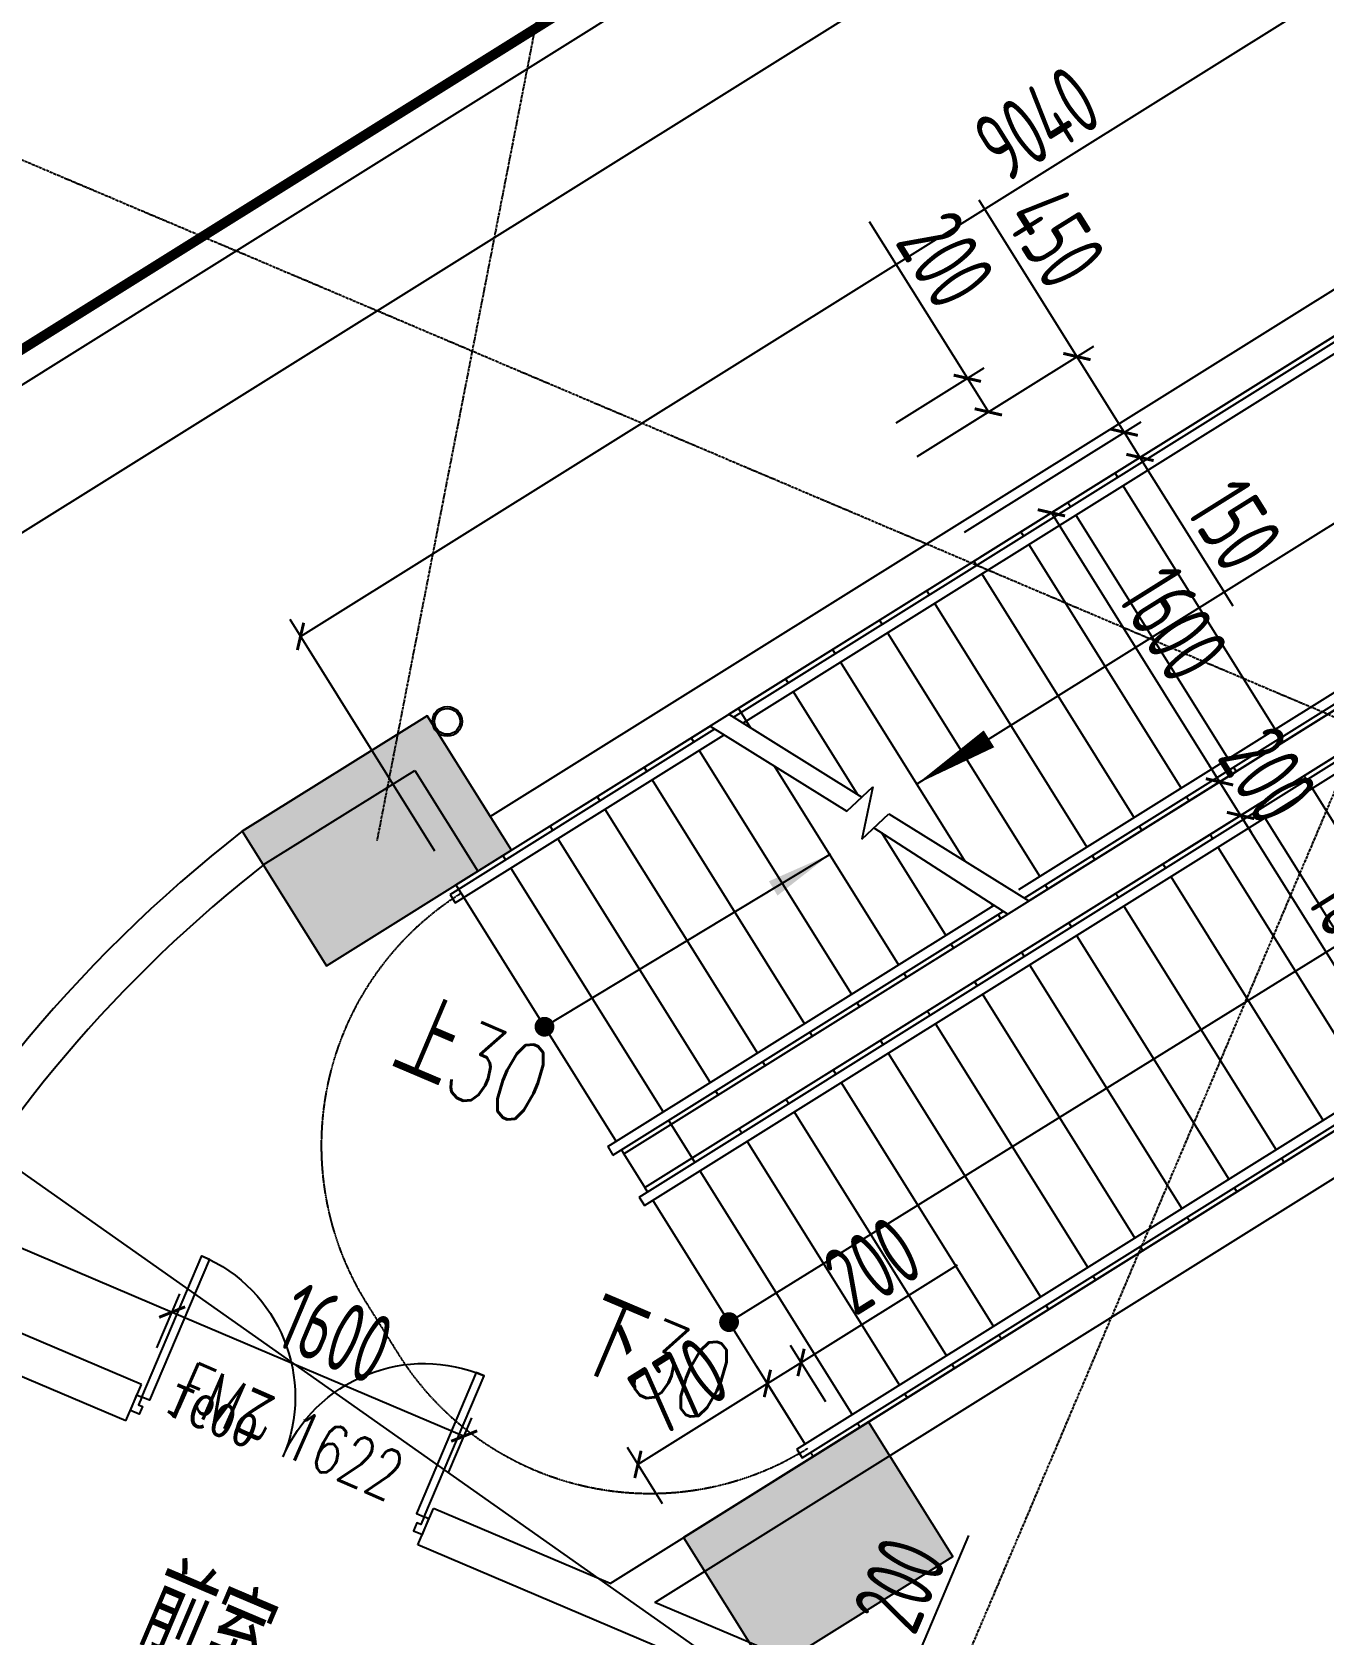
# Model space of a CAD drawing. Extents: x -3523 to 12007717, y -6694179 to 21431.
# Drawn here: x 11923084 to 11929599, y -6424148 to -6416064 of the extents above; entities that cross this region are included whole.
import ezdxf
from ezdxf.enums import TextEntityAlignment as Align
from ezdxf.xclip import XClip

# ---------------------------------------------------------------- set-up
doc = ezdxf.new("R2010")
doc.units = 0
doc.header["$LTSCALE"] = 10
doc.header["$MEASUREMENT"] = 0
doc.header["$XCLIPFRAME"] = 0
for name, pattern in [('A3-RG-axis-100$0$CENTER', [2, 1.25, -0.25, 0.25, -0.25]), ('A3-RI-4F$0$DASH', [0.35, 0.25, -0.1]), ('A3-RV-4F$0$DASH', [0.35, 0.25, -0.1])]:
    doc.linetypes.add(name, pattern=pattern)
for name, color, linetype in [('A3-RB-4F-100$0$A-DIMS-100', 1, 'Continuous'), ('A3-RG-axis-100$0$A-GRID', 1, 'A3-RG-axis-100$0$CENTER'), ('A3-RI-4F$0$A-DOOR', 32, 'Continuous'), ('A3-RI-4F$0$A-FLOR', 2, 'Continuous'), ('A3-RI-4F$0$A-STRS-HRAL', 80, 'Continuous'), ('A3-RI-4F$0$A-WALL', 7, 'Continuous'), ('A3-RM-4F$0$0P-1', 191, 'Continuous'), ('A3-RM-4F$0$0P-FE-FH-V', 141, 'Continuous'), ('A3-RS-1F$0$A-HATH-GRAY', 8, 'Continuous'), ('A3-RS-1F$0$A-WALL', 7, 'Continuous'), ('A3-RV-4F$0$A-STRS', 50, 'Continuous'), ('A3-RV-4F$0$A-STRS-HRAL', 80, 'Continuous'), ('A3-RV-4F$0$A-SYMB-STRS', 1, 'Continuous'), ('A3-RV-4F$0$A-WALL', 7, 'Continuous'), ('A3-SYMB-4F-100$0$A-SYMB', 4, 'Continuous'), ('A3-SYMB-4F-100$0$A-SYMB-AREA', 4, 'Continuous'), ('A3-SYMB-4F-100$0$A-SYMB-DOOR', 3, 'Continuous'), ('A3-SYMB-4F-100$0$A-SYMB-DOOR1', 3, 'Continuous'), ('A3-SYMB-4F-100$0$A-SYMB-DOOR2', 3, 'Continuous'), ('A3-SYMB-4F-100$0$A-SYMB-DOOR3', 3, 'Continuous'), ('A3-SYMB-4F-100$0$A-SYMB-NAME', 4, 'Continuous'), ('A3-SYMB-4F-100$0$A-SYMB-NAME-E', 4, 'Continuous'), ('A3-SYMB-4F-100$0$A-SYMB-STRS', 1, 'Continuous')]:
    doc.layers.add(name, color=color, linetype=linetype)
doc.layers.add('A3-RI-4F$0$临时层', color=140, linetype='Continuous', plot=False)
doc.styles.add('A3-RB-4F-100$0$XD2008', font='xd-hzs.shx', dxfattribs={"width": 0.7, "bigfont": 'xd-hztxt.shx'})
doc.styles.add('A3-RI-4F$0$Standard', font='')
doc.styles.add('A3-SYMB-4F-100$0$ECADI', font='hzs.shx', dxfattribs={"width": 0.7, "bigfont": 'hztxt.shx'})
doc.styles.add('A3-SYMB-4F-100$0$ECADI-TXT', font='simplex.shx', dxfattribs={"bigfont": 'hztxt.shx'})
doc.styles.get('A3-RI-4F$0$Standard').set_extended_font_data('SimSun')
doc.dimstyles.new('A3-RB-4F-100$0$XD100', dxfattribs={"dimscale": 100, "dimtxt": 3.5, "dimasz": 1.5, "dimexe": 1, "dimexo": 2, "dimgap": 0.5, "dimtad": 1, "dimdec": 0, "dimdsep": 46, "dimtxsty": 'A3-RB-4F-100$0$XD2008', "dimcen": 2.5, "dimclrt": 4, "dimaunit": 1, "dimadec": 0, "dimazin": 0, "dimtfac": 1, "dimtdec": 0, "dimtix": 1, "dimtmove": 0, "dimatfit": 3, "dimfxl": 0, "dimtolj": 1, "dimtzin": 0, "dimarcsym": 0})
doc.dimstyles.new('A3-RB-4F-100$0$XD100$0', dxfattribs={"dimscale": 100, "dimtxt": 3.5, "dimasz": 1, "dimexe": 1, "dimexo": 2, "dimgap": 0.5, "dimtad": 1, "dimdec": 0, "dimdsep": 46, "dimtxsty": 'A3-RB-4F-100$0$XD2008', "dimblk1": 'A3-RB-4F-100$0$_ARCHTICK', "dimblk2": 'A3-RB-4F-100$0$_ARCHTICK', "dimsah": 1, "dimcen": 2.5, "dimclrt": 4, "dimaunit": 1, "dimadec": 0, "dimazin": 0, "dimtfac": 1, "dimtdec": 0, "dimtix": 1, "dimtmove": 0, "dimatfit": 3, "dimfxl": 0, "dimtolj": 1, "dimtzin": 0, "dimarcsym": 0})

# ---------------------------------------------------------------- blocks, each defined once
blk = doc.blocks.new('A3-RI-4F$0$J-双扇门-1600')
for points in [[(-800, 0), (-773.3, 0), (-773.3, 42.7), (-752, 42.7), (-752, 85.3), (-800, 85.3)], [(800, 0), (773.3, 0), (773.3, 42.7), (752, 42.7), (752, 85.3), (800, 85.3)], [(-773.3, 0), (-773.3, -773.3), (-730.7, -773.3), (-730.7, 0)], [(773.3, 0), (773.3, -773.3), (730.7, -773.3), (730.7, 0)]]:
    blk.add_lwpolyline(points, close=True)
for centre, start, end in [((-773.3, 0), 270, 360), ((773.3, 0), 180, 270)]:
    blk.add_arc(centre, 773.3, start, end)
at = {"layer": 'Defpoints', "style": 'A3-RI-4F$0$Standard'}
blk.add_text('1600', height=175, dxfattribs=at).set_placement((-647.2, -135.6))
blk = doc.blocks.new('A3-RI-4F')
at = {"layer": 'A3-RI-4F$0$A-FLOR', "linetype": 'A3-RI-4F$0$DASH', "const_width": 50}
blk.add_lwpolyline([(11907835.3, -6369053.3), (11897656.1, -6393034), (11898128.3, -6393234.3, -0.084697), (11913933.8, -6391266.8), (11915314, -6394764.5, -0.031408), (11917936.9, -6393922), (11918378.7, -6395666.9), (11918415.6, -6395812.3, -0.137995), (11924069.8, -6395802.9), (11938272.6, -6400392.8, -0.63707), (11939156.2, -6407589.3), (11916413.2, -6421800.6), (11915152.9, -6424769.9), (11915014, -6425097), (11914547.2, -6426196.6), (11920044.1, -6428529.9), (11921412.2, -6425308.5), (11977074.7, -6448935.7), (11985123.7, -6429973.3), (11973295.2, -6424952.4), (11972791.6, -6425444.7)], format="xyb", dxfattribs=at)
at = {"layer": 'A3-RI-4F$0$A-STRS-HRAL'}
for p, q in [((11921124.2, -6418857), (11939156.3, -6407589.3)), ((11917015.6, -6421601.1), (11939235.8, -6407716.5))]:
    blk.add_line(p, q, dxfattribs=at)
at = {"layer": 'A3-RI-4F$0$A-WALL'}
for p, q in [((11925395.2, -6420020.5), (11932484.9, -6415590.4)), ((11925331.6, -6420296), (11932760.5, -6415654)), ((11926069.2, -6421721.8), (11933735.6, -6416931.4)), ((11926175.2, -6421891.4), (11933841.6, -6417101)), ((11925999.5, -6423887.9), (11935995.3, -6417641.9)), ((11926224.3, -6423983.3), (11936032.4, -6417854.5)), ((11924144.5, -6420094.5), (11925077.3, -6419511.6)), ((11925077.3, -6419511.6), (11925395.2, -6420020.5)), ((11924250.4, -6420264.1), (11925013.7, -6419787.2)), ((11925013.7, -6419787.2), (11925331.6, -6420296)), ((11926069.2, -6421721.8), (11926175.2, -6421891.4)), ((11923635.5, -6422884.4), (11922459.1, -6422385)), ((11923557.3, -6423068.5), (11922360.7, -6422560.5)), ((11923557.3, -6423068.5), (11923635.5, -6422884.4)), ((11925030.2, -6423693.7), (11925108.3, -6423509.6)), ((11925999.5, -6423887.9), (11925108.3, -6423509.6)), ((11926594.9, -6424357.9), (11925030.2, -6423693.7)), ((11926857.2, -6424251.9), (11926224.3, -6423983.3))]:
    blk.add_line(p, q, dxfattribs=at)
for radius, end in [(7000, 154.17664), (6800, 151.57145)]:
    blk.add_arc((11928439.1, -6425622.3), radius, 127.84451, end, dxfattribs=at)
at = {"layer": 'A3-RI-4F$0$临时层'}
blk.add_circle((11925178.2, -6419540.4), 75, dxfattribs=at)
at = {"layer": 'A3-RI-4F$0$A-DOOR', "xscale": -1, "rotation": 156.9999999986762}
blk.add_blockref('A3-RI-4F$0$J-双扇门-1600', (11924349.5, -6423249.8), dxfattribs=at)
blk = doc.blocks.new('A3-RG-axis-100')
at = {"layer": 'A3-RG-axis-100$0$A-GRID'}
for p, q in [((11929900.5, -6394045), (11924823, -6420142.4)), ((11906717.6, -6409782.5), (11989058.9, -6444734.3)), ((11932913.4, -6412211.1), (11914822.5, -6454830.7))]:
    blk.add_line(p, q, dxfattribs=at)
blk.add_arc((11778730.7, -6694178.7), 294300, 57.267208, 69.150423, dxfattribs=at)
blk = doc.blocks.new('A3-SYMB-4F-100$0$ECADI-TAG-ROOM')
at = {"layer": 'A3-SYMB-4F-100$0$A-SYMB-AREA', "style": 'A3-SYMB-4F-100$0$ECADI', "width": 0.7}
blk.add_attdef('340M2', text='', height=2.5, dxfattribs=at).set_placement((7.167, -1.75), align=Align.MIDDLE_LEFT)
at = {"layer": 'A3-SYMB-4F-100$0$A-SYMB-NAME', "style": 'A3-SYMB-4F-100$0$ECADI', "width": 0.7}
blk.add_attdef('CHINESENAME', (-5.125, 0.088), '', height=4.5, dxfattribs=at)
at = {"layer": 'A3-SYMB-4F-100$0$A-SYMB-NAME-E', "style": 'A3-SYMB-4F-100$0$ECADI', "width": 0.7}
for tag, p in [('ENGLISHHIGH', (-5.125, 8.04)), ('ENGLISHLOW', (-5.125, 4.84))]:
    blk.add_attdef(tag, p, '', height=2.5, dxfattribs=at)
blk = doc.blocks.new('A3-SYMB-4F-100$0$ECADI-TAG-NAME')
at = {"layer": 'A3-SYMB-4F-100$0$A-SYMB-NAME', "style": 'A3-SYMB-4F-100$0$ECADI-TXT', "width": 0.7}
blk.add_attdef('CHINESENAME', (1.855, 1.528), '', height=4, dxfattribs=at)
at = {"layer": 'A3-SYMB-4F-100$0$A-SYMB-NAME-E', "style": 'A3-SYMB-4F-100$0$ECADI-TXT', "width": 0.7}
blk.add_attdef('ENGLISHLOW', (2.183, 6.956), '', height=2.5, dxfattribs=at)
blk = doc.blocks.new('A3-SYMB-4F-100$0$ECADI-TAG-DOOR')
at = {"layer": 'A3-SYMB-4F-100$0$A-SYMB-DOOR', "style": 'A3-SYMB-4F-100$0$ECADI-TXT', "width": 0.7}
for tag, p in [('门窗主编号1', (-6.414, 7.257)), ('门窗主编号2', (2.085, 7.257))]:
    blk.add_attdef(tag, p, '', height=2.5, dxfattribs=at)
at = {"layer": 'A3-SYMB-4F-100$0$A-SYMB-DOOR', "style": 'A3-SYMB-4F-100$0$ECADI-TXT', "width": 0.7, "flags": 1}
for tag, p in [('洞口尺寸(宽X高)', (-6.416, 1.62)), ('备注', (-6.394, -1.213))]:
    blk.add_attdef(tag, p, '', height=2.5, dxfattribs=at)
at = {"layer": 'A3-SYMB-4F-100$0$A-SYMB-DOOR1', "style": 'A3-SYMB-4F-100$0$ECADI-TXT', "width": 0.7}
blk.add_attdef('门窗辅编号1', (-6.414, 4.413), '', height=2.5, dxfattribs=at)
at = {"layer": 'A3-SYMB-4F-100$0$A-SYMB-DOOR2', "style": 'A3-SYMB-4F-100$0$ECADI-TXT', "width": 0.7}
blk.add_attdef('门窗辅编号2', (-2.861, 4.413), '', height=2.5, dxfattribs=at)
at = {"layer": 'A3-SYMB-4F-100$0$A-SYMB-DOOR3', "style": 'A3-SYMB-4F-100$0$ECADI-TXT', "width": 0.7}
blk.add_attdef('门窗辅编号3', (2.323, 4.413), '', height=2.5, dxfattribs=at)
blk = doc.blocks.new('A3-SYMB-4F-100')
at = {"layer": 'A3-SYMB-4F-100$0$A-SYMB'}
ref = blk.add_blockref('A3-SYMB-4F-100$0$ECADI-TAG-ROOM', (11924060.4, -6424390.5), dxfattribs=dict(at, xscale=99.99999999989046, yscale=100.0000000001164, rotation=337))
ref.add_attrib('CHINESENAME', '前室', (11923592, -6424182.2), dxfattribs={"height": 450, "rotation": 337, "style": 'A3-SYMB-4F-100$0$ECADI', "width": 0.7})
ref.add_attrib('340M2', '11.3M2', dxfattribs={"height": 250, "rotation": 337, "style": 'A3-SYMB-4F-100$0$ECADI', "width": 0.7}).set_placement((11923609.2, -6424389.1), align=Align.MIDDLE_LEFT)
at = {"layer": 'A3-SYMB-4F-100$0$A-SYMB-DOOR'}
ref = blk.add_blockref('A3-SYMB-4F-100$0$ECADI-TAG-DOOR', (11924159.4, -6423950.6), dxfattribs=dict(at, xscale=99.99999999997296, yscale=100, zscale=100, rotation=336.2018976169389))
ref.add_attrib('门窗主编号1', 'FM乙', dxfattribs={"height": 250, "rotation": 336.2019, "style": 'A3-SYMB-4F-100$0$ECADI-TXT', "width": 0.7}).set_placement((11924242.9, -6423191.4), align=Align.RIGHT)
ref.add_attrib('门窗主编号2', '1622', (11924331.7, -6423235.1, 333.3), dxfattribs={"height": 250, "rotation": 336.2019, "style": 'A3-SYMB-4F-100$0$ECADI-TXT', "width": 0.7})
ref = blk.add_blockref('A3-SYMB-4F-100$0$ECADI-TAG-DOOR', (11924159.4, -6423950.6), dxfattribs=dict(at, xscale=99.99999999997296, yscale=100, zscale=100, rotation=336.2018976169389))
ref.add_attrib('门窗主编号1', 'FM乙', dxfattribs={"height": 250, "rotation": 336.2019, "style": 'A3-SYMB-4F-100$0$ECADI-TXT', "width": 0.7}).set_placement((11924242.9, -6423191.4), align=Align.RIGHT)
ref.add_attrib('门窗主编号2', '1622', (11924331.7, -6423235.1, 333.3), dxfattribs={"height": 250, "rotation": 336.2019, "style": 'A3-SYMB-4F-100$0$ECADI-TXT', "width": 0.7})
at = {"layer": 'A3-SYMB-4F-100$0$A-SYMB-STRS'}
ref = blk.add_blockref('A3-SYMB-4F-100$0$ECADI-TAG-NAME', (11924649, -6421360.7), dxfattribs=dict(at, xscale=100, yscale=100, rotation=337))
ref.add_attrib('CHINESENAME', '上30', (11924879.5, -6421292.6), dxfattribs={"height": 400, "rotation": 337, "style": 'A3-SYMB-4F-100$0$ECADI-TXT', "width": 0.7})
ref = blk.add_blockref('A3-SYMB-4F-100$0$ECADI-TAG-NAME', (11925573.3, -6422859.7), dxfattribs=dict(at, xscale=100, yscale=100, rotation=337))
ref.add_attrib('CHINESENAME', '下30', (11925803.8, -6422791.6), dxfattribs={"height": 400, "rotation": 337, "style": 'A3-SYMB-4F-100$0$ECADI-TXT', "width": 0.7})
blk = doc.blocks.new('A3-RM-4F$0$DFA')
at = {"layer": 'A3-RM-4F$0$0P-FE-FH-V'}
for radius in [75, 65]:
    blk.add_circle((0, 0), radius, dxfattribs=at)
blk = doc.blocks.new('A3-RM-4F')
at = {"layer": 'A3-RM-4F$0$0P-1'}
blk.add_blockref('A3-RM-4F$0$DFA', (11925178.2, -6419540.4), dxfattribs=at)
blk = doc.blocks.new('A3-RB-4F-100$0$_ARCHTICK')
at = {"color": 0, "linetype": 'ByBlock', "const_width": 0.15}
blk.add_lwpolyline([(-0.5, -0.5), (0.5, 0.5)], dxfattribs=at)
blk = doc.blocks.new('*D2892')
at = {"layer": 'A3-RB-4F-100$0$A-DIMS-100', "color": 0, "lineweight": -2}
for p, q in [((11928819.4, -6420239.2), (11929263.4, -6419961.7)), ((11929178.6, -6420014.7), (11930026.5, -6421371.6)), ((11929667.3, -6421596), (11930111.3, -6421318.6))]:
    blk.add_line(p, q, dxfattribs=at)
at = {"layer": 'Defpoints', "color": 0}
for p in [(11928649.8, -6420345.1), (11930026.5, -6421371.6), (11929497.7, -6421702)]:
    blk.add_point(p, dxfattribs=at)
at = {"layer": 'A3-RB-4F-100$0$A-DIMS-100', "color": 0, "lineweight": -2, "xscale": 100, "yscale": 100, "zscale": 100}
for p, rotation in [((11929178.6, -6420014.7), 121.9999999998695), ((11930026.5, -6421371.6), 301.9999999998695)]:
    blk.add_blockref('A3-RB-4F-100$0$_ARCHTICK', p, dxfattribs=dict(at, rotation=rotation))
at = {"layer": 'A3-RB-4F-100$0$A-DIMS-100', "color": 4, "insert": (11929793.3, -6420573.9), "char_height": 350, "attachment_point": 5, "rotation": 302, "style": 'A3-RB-4F-100$0$XD2008'}
blk.add_mtext('\\A1;1600', dxfattribs=at)
blk = doc.blocks.new('*D2893')
at = {"layer": 'A3-RB-4F-100$0$A-DIMS-100', "color": 0, "lineweight": -2}
for p, q in [((11928713.4, -6420069.5), (11929157.4, -6419792.1)), ((11929072.6, -6419845.1), (11929019.6, -6419760.3)), ((11929072.6, -6419845.1), (11929178.6, -6420014.7)), ((11928819.4, -6420239.2), (11929263.4, -6419961.7)), ((11929178.6, -6420014.7), (11929231.6, -6420099.5))]:
    blk.add_line(p, q, dxfattribs=at)
at = {"layer": 'Defpoints', "color": 0}
for p in [(11929178.6, -6420014.7), (11928543.8, -6420175.5), (11928649.8, -6420345.1)]:
    blk.add_point(p, dxfattribs=at)
at = {"layer": 'A3-RB-4F-100$0$A-DIMS-100', "color": 0, "lineweight": -2, "xscale": 100, "yscale": 100, "zscale": 100}
for p, rotation in [((11929072.6, -6419845.1), 301.9999999997151), ((11929178.6, -6420014.7), 121.9999999997151)]:
    blk.add_blockref('A3-RB-4F-100$0$_ARCHTICK', p, dxfattribs=dict(at, rotation=rotation))
at = {"layer": 'A3-RB-4F-100$0$A-DIMS-100', "color": 4, "insert": (11929316.4, -6419810.7), "char_height": 350, "attachment_point": 5, "rotation": 302, "style": 'A3-RB-4F-100$0$XD2008'}
blk.add_mtext('\\A1;200', dxfattribs=at)
blk = doc.blocks.new('*D2894')
at = {"layer": 'A3-RB-4F-100$0$A-DIMS-100', "color": 0, "lineweight": -2}
for p, q in [((11927865.5, -6418712.7), (11928309.5, -6418435.2)), ((11928224.7, -6418488.2), (11929072.6, -6419845.1)), ((11928713.4, -6420069.5), (11929157.4, -6419792.1))]:
    blk.add_line(p, q, dxfattribs=at)
at = {"layer": 'Defpoints', "color": 0}
for p in [(11927695.9, -6418818.7), (11929072.6, -6419845.1), (11928543.8, -6420175.5)]:
    blk.add_point(p, dxfattribs=at)
at = {"layer": 'A3-RB-4F-100$0$A-DIMS-100', "color": 0, "lineweight": -2, "xscale": 100, "yscale": 100, "zscale": 100}
for p, rotation in [((11928224.7, -6418488.2), 121.9999999998809), ((11929072.6, -6419845.1), 301.9999999998809)]:
    blk.add_blockref('A3-RB-4F-100$0$_ARCHTICK', p, dxfattribs=dict(at, rotation=rotation))
at = {"layer": 'A3-RB-4F-100$0$A-DIMS-100', "color": 4, "insert": (11928839.5, -6419047.4), "char_height": 350, "attachment_point": 5, "rotation": 302, "style": 'A3-RB-4F-100$0$XD2008'}
blk.add_mtext('\\A1;1600', dxfattribs=at)
blk = doc.blocks.new('*D2895')
at = {"layer": 'A3-RB-4F-100$0$A-DIMS-100', "color": 0, "lineweight": -2}
for p, q in [((11927800.8, -6417809.8), (11927308, -6417021.1)), ((11927441.6, -6418034.2), (11927885.6, -6417756.8)), ((11927906.8, -6417979.4), (11927800.8, -6417809.8)), ((11927547.6, -6418203.9), (11927991.6, -6417926.4))]:
    blk.add_line(p, q, dxfattribs=at)
at = {"layer": 'Defpoints', "color": 0}
for p in [(11927906.8, -6417979.4), (11927272, -6418140.2), (11927378, -6418309.8)]:
    blk.add_point(p, dxfattribs=at)
at = {"layer": 'A3-RB-4F-100$0$A-DIMS-100', "color": 0, "lineweight": -2, "xscale": 100, "yscale": 100, "zscale": 100}
for p, rotation in [((11927800.8, -6417809.8), 121.9999999998565), ((11927906.8, -6417979.4), 301.9999999998565)]:
    blk.add_blockref('A3-RB-4F-100$0$_ARCHTICK', p, dxfattribs=dict(at, rotation=rotation))
at = {"layer": 'A3-RB-4F-100$0$A-DIMS-100', "color": 4, "insert": (11927692.2, -6417211.4), "char_height": 350, "attachment_point": 5, "rotation": 302, "style": 'A3-RB-4F-100$0$XD2008'}
blk.add_mtext('\\A1;200', dxfattribs=at)
blk = doc.blocks.new('*D2896')
at = {"layer": 'A3-RB-4F-100$0$A-DIMS-100', "color": 0, "lineweight": -2}
for p, q in [((11926917.1, -6423078.7), (11926739.5, -6422794.4)), ((11926792.4, -6422879.3), (11926139.5, -6423287.3)), ((11926264.1, -6423486.7), (11926086.5, -6423202.5))]:
    blk.add_line(p, q, dxfattribs=at)
at = {"layer": 'Defpoints', "color": 0}
for p in [(11926139.5, -6423287.3), (11927023.1, -6423248.3), (11926370.1, -6423656.3)]:
    blk.add_point(p, dxfattribs=at)
at = {"layer": 'A3-RB-4F-100$0$A-DIMS-100', "color": 0, "lineweight": -2, "xscale": 100, "yscale": 100, "zscale": 100}
for p, rotation in [((11926792.4, -6422879.3), 31.99999999994817), ((11926139.5, -6423287.3), 211.9999999999482)]:
    blk.add_blockref('A3-RB-4F-100$0$_ARCHTICK', p, dxfattribs=dict(at, rotation=rotation))
at = {"layer": 'A3-RB-4F-100$0$A-DIMS-100', "color": 4, "insert": (11926346.7, -6422892.4), "char_height": 350, "attachment_point": 5, "rotation": 32, "style": 'A3-RB-4F-100$0$XD2008'}
blk.add_mtext('\\A1;770', dxfattribs=at)
blk = doc.blocks.new('*D2898')
at = {"layer": 'A3-RB-4F-100$0$A-DIMS-100', "color": 0, "lineweight": -2}
for p, q in [((11923713.6, -6422700.3), (11923829.6, -6422427.1)), ((11923790.5, -6422519.2), (11925263.3, -6423144.3)), ((11925186.4, -6423325.5), (11925302.4, -6423052.3))]:
    blk.add_line(p, q, dxfattribs=at)
at = {"layer": 'Defpoints', "color": 0}
for p in [(11923635.5, -6422884.4), (11925263.3, -6423144.3), (11925108.3, -6423509.6)]:
    blk.add_point(p, dxfattribs=at)
at = {"layer": 'A3-RB-4F-100$0$A-DIMS-100', "color": 0, "lineweight": -2, "xscale": 100, "yscale": 100, "zscale": 100}
for p, rotation in [((11923790.5, -6422519.2), 156.9999999998409), ((11925263.3, -6423144.3), 336.9999999998409)]:
    blk.add_blockref('A3-RB-4F-100$0$_ARCHTICK', p, dxfattribs=dict(at, rotation=rotation))
at = {"layer": 'A3-RB-4F-100$0$A-DIMS-100', "color": 4, "insert": (11924614.8, -6422624.6), "char_height": 350, "attachment_point": 5, "rotation": 337, "style": 'A3-RB-4F-100$0$XD2008'}
blk.add_mtext('\\A1;1600', dxfattribs=at)
blk = doc.blocks.new('*D2901')
at = {"layer": 'A3-RB-4F-100$0$A-DIMS-100', "color": 0, "lineweight": -2}
for p, q in [((11919451.7, -6420891.2), (11919567.7, -6420618)), ((11919528.6, -6420710.1), (11923790.5, -6422519.2)), ((11923713.6, -6422700.3), (11923829.6, -6422427.1))]:
    blk.add_line(p, q, dxfattribs=at)
at = {"layer": 'Defpoints', "color": 0}
for p in [(11919373.6, -6421075.3), (11923790.5, -6422519.2), (11923635.5, -6422884.4)]:
    blk.add_point(p, dxfattribs=at)
at = {"layer": 'A3-RB-4F-100$0$A-DIMS-100', "color": 0, "lineweight": -2, "xscale": 100, "yscale": 100, "zscale": 100}
for p, rotation in [((11919528.6, -6420710.1), 156.9999981292256), ((11923790.5, -6422519.2), 336.9999981292256)]:
    blk.add_blockref('A3-RB-4F-100$0$_ARCHTICK', p, dxfattribs=dict(at, rotation=rotation))
at = {"layer": 'A3-RB-4F-100$0$A-DIMS-100', "color": 4, "insert": (11921747.5, -6421407.5), "char_height": 350, "attachment_point": 5, "rotation": 337, "style": 'A3-RB-4F-100$0$XD2008'}
blk.add_mtext('\\A1;4630', dxfattribs=at)
blk = doc.blocks.new('*D2902')
at = {"layer": 'A3-RB-4F-100$0$A-DIMS-100', "color": 0, "lineweight": -2}
for p in [(11921565.6, -6420779.1), (11928439.1, -6425622.3)]:
    blk.add_line(p, (11922716.9, -6421590.3), dxfattribs=at)
at = {"layer": 'Defpoints', "color": 0}
for p in [(11922716.9, -6421590.3), (11928439.1, -6425622.3)]:
    blk.add_point(p, dxfattribs=at)
at = {"layer": 'A3-RB-4F-100$0$A-DIMS-100', "color": 0, "lineweight": -2, "xscale": 100, "yscale": 100, "zscale": 100, "rotation": 324.830999471613}
blk.add_blockref('A3-RB-4F-100$0$_ARCHTICK', (11922716.9, -6421590.3), dxfattribs=at)
at = {"layer": 'A3-RB-4F-100$0$A-DIMS-100', "color": 4, "insert": (11922189.1, -6420943.2), "char_height": 350, "attachment_point": 5, "rotation": 324.831, "style": 'A3-RB-4F-100$0$XD2008'}
blk.add_mtext('\\A1;R7000', dxfattribs=at)
blk = doc.blocks.new('*D2909')
at = {"layer": 'A3-RB-4F-100$0$A-DIMS-100', "color": 0, "lineweight": -2}
for p, q in [((11928353.5, -6417700.3), (11927860.7, -6416911.6)), ((11927547.6, -6418203.9), (11928438.3, -6417647.3)), ((11928592, -6418081.9), (11928353.5, -6417700.3)), ((11927786.1, -6418585.5), (11928676.8, -6418028.9))]:
    blk.add_line(p, q, dxfattribs=at)
at = {"layer": 'Defpoints', "color": 0}
for p in [(11928592, -6418081.9), (11927378, -6418309.8), (11927616.4, -6418691.4)]:
    blk.add_point(p, dxfattribs=at)
at = {"layer": 'A3-RB-4F-100$0$A-DIMS-100', "color": 0, "lineweight": -2, "xscale": 100, "yscale": 100, "zscale": 100}
for p, rotation in [((11928353.5, -6417700.3), 122.0000000148093), ((11928592, -6418081.9), 302.0000000148093)]:
    blk.add_blockref('A3-RB-4F-100$0$_ARCHTICK', p, dxfattribs=dict(at, rotation=rotation))
at = {"layer": 'A3-RB-4F-100$0$A-DIMS-100', "color": 4, "insert": (11928244.9, -6417101.9), "char_height": 350, "attachment_point": 5, "rotation": 302, "style": 'A3-RB-4F-100$0$XD2008'}
blk.add_mtext('\\A1;450', dxfattribs=at)
blk = doc.blocks.new('*D2910')
at = {"layer": 'A3-RB-4F-100$0$A-DIMS-100', "color": 0, "lineweight": -2}
for p, q in [((11927786.1, -6418585.5), (11928676.8, -6418028.9)), ((11928592, -6418081.9), (11928671.5, -6418209.1)), ((11927865.5, -6418712.7), (11928756.3, -6418156.1)), ((11928671.5, -6418209.1), (11929139.5, -6418958.2))]:
    blk.add_line(p, q, dxfattribs=at)
at = {"layer": 'Defpoints', "color": 0}
for p in [(11928671.5, -6418209.1), (11927616.4, -6418691.4), (11927695.9, -6418818.7)]:
    blk.add_point(p, dxfattribs=at)
at = {"layer": 'A3-RB-4F-100$0$A-DIMS-100', "color": 0, "lineweight": -2, "xscale": 100, "yscale": 100, "zscale": 100}
for p, rotation in [((11928592, -6418081.9), 122.0000000148362), ((11928671.5, -6418209.1), 302.0000000148362)]:
    blk.add_blockref('A3-RB-4F-100$0$_ARCHTICK', p, dxfattribs=dict(at, rotation=rotation))
at = {"layer": 'A3-RB-4F-100$0$A-DIMS-100', "color": 4, "insert": (11929149.3, -6418549.2), "char_height": 350, "attachment_point": 5, "rotation": 302, "style": 'A3-RB-4F-100$0$XD2008'}
blk.add_mtext('\\A1;150', dxfattribs=at)
blk = doc.blocks.new('*D2911')
at = {"layer": 'A3-RB-4F-100$0$A-DIMS-100', "color": 0, "lineweight": -2}
for p, q in [((11926962.1, -6422773.3), (11927750.8, -6422280.5)), ((11927086.7, -6422972.7), (11926909.1, -6422688.5)), ((11926917.1, -6423078.7), (11926739.5, -6422794.4)), ((11926792.5, -6422879.2), (11926962.1, -6422773.3))]:
    blk.add_line(p, q, dxfattribs=at)
at = {"layer": 'Defpoints', "color": 0}
for p in [(11926962.1, -6422773.3), (11927192.7, -6423142.3), (11927023.1, -6423248.3)]:
    blk.add_point(p, dxfattribs=at)
at = {"layer": 'A3-RB-4F-100$0$A-DIMS-100', "color": 0, "lineweight": -2, "xscale": 100, "yscale": 100, "zscale": 100}
for p, rotation in [((11926962.1, -6422773.3), 31.9986856061495), ((11926792.5, -6422879.2), 211.9986856061496)]:
    blk.add_blockref('A3-RB-4F-100$0$_ARCHTICK', p, dxfattribs=dict(at, rotation=rotation))
at = {"layer": 'A3-RB-4F-100$0$A-DIMS-100', "color": 4, "insert": (11927322, -6422283.1), "char_height": 350, "attachment_point": 5, "rotation": 31.99869, "style": 'A3-RB-4F-100$0$XD2008'}
blk.add_mtext('\\A1;200', dxfattribs=at)
blk = doc.blocks.new('*D2915')
at = {"layer": 'A3-RB-4F-100$0$A-DIMS-100', "color": 0, "lineweight": -2}
for p, q in [((11932781.7, -6415404.9), (11932051.5, -6414236.3)), ((11924438.1, -6419111.5), (11932104.5, -6414321.1)), ((11925115.4, -6420195.3), (11924385.1, -6419026.7))]:
    blk.add_line(p, q, dxfattribs=at)
at = {"layer": 'Defpoints', "color": 0}
for p in [(11932104.5, -6414321.1), (11932887.7, -6415574.5), (11925221.3, -6420365)]:
    blk.add_point(p, dxfattribs=at)
at = {"layer": 'A3-RB-4F-100$0$A-DIMS-100', "color": 0, "lineweight": -2, "xscale": 100, "yscale": 100, "zscale": 100}
for p, rotation in [((11932104.5, -6414321.1), 31.99996788078337), ((11924438.1, -6419111.5), 211.9999678807833)]:
    blk.add_blockref('A3-RB-4F-100$0$_ARCHTICK', p, dxfattribs=dict(at, rotation=rotation))
at = {"layer": 'A3-RB-4F-100$0$A-DIMS-100', "color": 4, "insert": (11928152.1, -6416525.5), "char_height": 350, "attachment_point": 5, "rotation": 31.99997, "style": 'A3-RB-4F-100$0$XD2008'}
blk.add_mtext('\\A1;9040', dxfattribs=at)
blk = doc.blocks.new('*D2922')
at = {"layer": 'A3-RB-4F-100$0$A-DIMS-100', "color": 0, "lineweight": -2}
for p, q in [((11927445.9, -6424501.8), (11927809.2, -6423645.7)), ((11927041.3, -6424330.1), (11927537.9, -6424540.9)), ((11926963.1, -6424514.2), (11927459.8, -6424725)), ((11927367.7, -6424685.9), (11927445.9, -6424501.8))]:
    blk.add_line(p, q, dxfattribs=at)
at = {"layer": 'Defpoints', "color": 0}
for p in [(11926857.2, -6424251.9), (11926779, -6424436), (11927445.9, -6424501.8)]:
    blk.add_point(p, dxfattribs=at)
at = {"layer": 'A3-RB-4F-100$0$A-DIMS-100', "color": 0, "lineweight": -2, "xscale": 100, "yscale": 100, "zscale": 100}
for p, rotation in [((11927445.9, -6424501.8), 66.99999999974128), ((11927367.7, -6424685.9), 246.9999999997413)]:
    blk.add_blockref('A3-RB-4F-100$0$_ARCHTICK', p, dxfattribs=dict(at, rotation=rotation))
at = {"layer": 'A3-RB-4F-100$0$A-DIMS-100', "color": 4, "insert": (11927459.5, -6423893.8), "char_height": 350, "attachment_point": 5, "rotation": 67, "style": 'A3-RB-4F-100$0$XD2008'}
blk.add_mtext('\\A1;200', dxfattribs=at)
blk = doc.blocks.new('*D3117')
at = {"layer": 'A3-RB-4F-100$0$A-DIMS-100', "color": 0, "lineweight": -2}
for p, q in [((11939341.8, -6407886.1), (11939624.8, -6408339.1)), ((11917351.6, -6422138.9), (11939571.8, -6408254.3)), ((11917121.6, -6421770.7), (11917404.6, -6422223.7))]:
    blk.add_line(p, q, dxfattribs=at)
at = {"layer": 'Defpoints', "color": 0}
for p in [(11939235.8, -6407716.5), (11939571.8, -6408254.3), (11917015.6, -6421601.1)]:
    blk.add_point(p, dxfattribs=at)
at = {"layer": 'A3-RB-4F-100$0$A-DIMS-100', "color": 0, "lineweight": -2, "xscale": 100, "yscale": 100, "zscale": 100}
for p, rotation in [((11939571.8, -6408254.3), 31.99978128126922), ((11917351.6, -6422138.9), 211.9997812812692)]:
    blk.add_blockref('A3-RB-4F-100$0$_ARCHTICK', p, dxfattribs=dict(at, rotation=rotation))
at = {"layer": 'A3-RB-4F-100$0$A-DIMS-100', "color": 4, "insert": (11928342.5, -6415005.8), "char_height": 350, "attachment_point": 5, "rotation": 31.99978, "style": 'A3-RB-4F-100$0$XD2008'}
blk.add_mtext('\\A1;26202', dxfattribs=at)
blk = doc.blocks.new('A3-RV-4F')
at = {"layer": 'A3-RV-4F$0$A-STRS'}
blk.add_line((11927247.3, -6423078.7), (11927260.5, -6423099.9), dxfattribs=at)
for points in [[(11926598.3, -6419504.5), (11932887.7, -6415574.5), (11932900.9, -6415595.7)], [(11928111, -6420446), (11933735.6, -6416931.4)], [(11928545.7, -6418287.7), (11928558.9, -6418308.9)], [(11928585.4, -6418351.3), (11929353.8, -6419580.9)], [(11926188.4, -6421912.6), (11926175.2, -6421891.4), (11931799.7, -6418376.8)], [(11928308.2, -6418436), (11928321.5, -6418457.2)], [(11928348, -6418499.6), (11929116.4, -6419729.3)], [(11928070.8, -6418584.4), (11928084, -6418605.6)], [(11928110.5, -6418648), (11928878.9, -6419877.7)], [(11927833.3, -6418732.8), (11927846.6, -6418754)], [(11927873.1, -6418796.4), (11928641.5, -6420026.1)], [(11927595.9, -6418881.2), (11927609.1, -6418902.4)], [(11927635.6, -6418944.8), (11928404, -6420174.5)], [(11927358.4, -6419029.6), (11927371.7, -6419050.8)], [(11927398.2, -6419093.2), (11928166.5, -6420322.8)], [(11927121, -6419177.9), (11927134.2, -6419199.1)], [(11927160.7, -6419241.5), (11927787.5, -6420244.6)], [(11926883.5, -6419326.3), (11926896.8, -6419347.5)], [(11926923.3, -6419389.9), (11927247.2, -6419908.4)], [(11926646.1, -6419474.7), (11926707, -6419572.2)], [(11925221.3, -6420365), (11926503.9, -6419563.5)], [(11926685.8, -6419538.3), (11926693.7, -6419551)], [(11926408.6, -6419623.1), (11926421.9, -6419644.3)], [(11929380.3, -6419623.3), (11929393.6, -6419644.5)], [(11926448.4, -6419686.7), (11927216.7, -6420916.3)], [(11926171.2, -6419771.4), (11926184.4, -6419792.6)], [(11926827.4, -6419764.9), (11927454.2, -6420768)], [(11929142.9, -6419771.7), (11929156.1, -6419792.9)], [(11926210.9, -6419835), (11926979.3, -6421064.7)], [(11929499.5, -6419814.2), (11929512.8, -6419835.4)], [(11929539.3, -6419877.8), (11930307.7, -6421107.4)], [(11925933.7, -6419919.8), (11925946.9, -6419941)], [(11928905.4, -6419920.1), (11928918.7, -6419941.3)], [(11929262.1, -6419962.5), (11929275.3, -6419983.7)], [(11925973.4, -6419983.4), (11926741.8, -6421213.1)], [(11929301.8, -6420026.1), (11930070.2, -6421255.8)], [(11925696.2, -6420068.2), (11925709.5, -6420089.4)], [(11925736, -6420131.8), (11926504.4, -6421361.5)], [(11927367.7, -6420101.1), (11927691.6, -6420619.6)], [(11928668, -6420068.5), (11928681.2, -6420089.7)], [(11929024.6, -6420110.9), (11929037.9, -6420132.1)], [(11929064.4, -6420174.5), (11929832.8, -6421404.2)], [(11925458.8, -6420216.6), (11925472, -6420237.8)], [(11925498.5, -6420280.2), (11926266.9, -6421509.8)], [(11928430.5, -6420216.9), (11928443.7, -6420238.1)], [(11928787.2, -6420259.3), (11928800.4, -6420280.5)], [(11925221.3, -6420365), (11925234.6, -6420386.2)], [(11928193, -6420365.2), (11928206.3, -6420386.4)], [(11928826.9, -6420322.9), (11929595.3, -6421552.6)], [(11925261.1, -6420428.6), (11926029.5, -6421658.2)], [(11928549.7, -6420407.7), (11928563, -6420428.9)], [(11926056, -6421700.6), (11926069.2, -6421721.8), (11928005, -6420512.2)], [(11927921.2, -6420458.5), (11927929.1, -6420471.2)], [(11927955.6, -6420513.6), (11927968.8, -6420534.8)], [(11928589.5, -6420471.3), (11929357.9, -6421700.9)], [(11928312.3, -6420556), (11928325.5, -6420577.2)], [(11928352, -6420619.6), (11929120.4, -6421849.3)], [(11927718.1, -6420662), (11927731.4, -6420683.2)], [(11928074.8, -6420704.4), (11928088.1, -6420725.6)], [(11928114.6, -6420768), (11928883, -6421997.7)], [(11927480.7, -6420810.4), (11927493.9, -6420831.6)], [(11927837.4, -6420852.8), (11927850.6, -6420874)], [(11927877.1, -6420916.4), (11928645.5, -6422146.1)], [(11927243.2, -6420958.7), (11927256.5, -6420979.9)], [(11927599.9, -6421001.2), (11927613.2, -6421022.4)], [(11927639.7, -6421064.8), (11928408, -6422294.4)], [(11927005.8, -6421107.1), (11927019, -6421128.3)], [(11930334.2, -6421149.8), (11930347.4, -6421171), (11927023.1, -6423248.3), (11927009.8, -6423227.1)], [(11927362.5, -6421149.6), (11927375.7, -6421170.8)], [(11926768.3, -6421255.5), (11926781.6, -6421276.7)], [(11927402.2, -6421213.2), (11928170.6, -6422442.8)], [(11927125, -6421297.9), (11927138.3, -6421319.1)], [(11926530.9, -6421403.9), (11926544.1, -6421425.1)], [(11927164.8, -6421361.5), (11927933.1, -6422591.2)], [(11926887.6, -6421446.3), (11926900.8, -6421467.5)], [(11926293.4, -6421552.2), (11926306.7, -6421573.5)], [(11926927.3, -6421509.9), (11927695.7, -6422739.6)], [(11926650.1, -6421594.7), (11926663.4, -6421615.9)], [(11926689.8, -6421658.3), (11927458.2, -6422888)], [(11926412.6, -6421743.1), (11926425.9, -6421764.3)], [(11929384.4, -6421743.3), (11929397.6, -6421764.5)], [(11926452.4, -6421806.7), (11927220.8, -6423036.3)], [(11929146.9, -6421891.7), (11929160.1, -6421912.9)], [(11926983.3, -6423184.7), (11926214.9, -6421955)], [(11928909.4, -6422040.1), (11928922.7, -6422061.3)], [(11928672, -6422188.5), (11928685.2, -6422209.7)], [(11928434.5, -6422336.8), (11928447.8, -6422358.1)], [(11928197.1, -6422485.2), (11928210.3, -6422506.4)], [(11927959.6, -6422633.6), (11927972.9, -6422654.8)], [(11927722.2, -6422782), (11927735.4, -6422803.2)], [(11927484.7, -6422930.4), (11927498, -6422951.6)]]:
    blk.add_lwpolyline(points, dxfattribs=at)
at = {"layer": 'A3-RV-4F$0$A-STRS-HRAL'}
for p, q in [((11925192.2, -6420412.6), (11926527.5, -6419578.3)), ((11925218.7, -6420455.1), (11926574.8, -6419607.7)), ((11925192.2, -6420412.6), (11925218.7, -6420455.1)), ((11925987.1, -6421684.7), (11927935.3, -6420467.3)), ((11926013.6, -6421727.1), (11927982.6, -6420496.7))]:
    blk.add_line(p, q, dxfattribs=at)
for points in [[(11926621.9, -6419519.2), (11932943.4, -6415569.2), (11932969.9, -6415611.6)], [(11926669.2, -6419548.7), (11932969.9, -6415611.6)], [(11928060.9, -6420388.8), (11933738.2, -6416841.2), (11933764.7, -6416883.7)], [(11928087.4, -6420431.2), (11933764.7, -6416883.7)], [(11926146, -6421939.1), (11931823.4, -6418391.5)], [(11926172.5, -6421981.5), (11931870.6, -6418421)], [(11926940.9, -6423211.2), (11933241.6, -6419274.1)], [(11926940.9, -6423211.2), (11926967.4, -6423253.6), (11933288.8, -6419303.5)], [(11925987.1, -6421684.7), (11926013.6, -6421727.1)], [(11926146, -6421939.1), (11926172.5, -6421981.5)]]:
    blk.add_lwpolyline(points, dxfattribs=at)
at = {"layer": 'A3-RV-4F$0$A-SYMB-STRS'}
for p, q in [((11927544.9, -6419856.4), (11933311.6, -6416252.9)), ((11932379.5, -6418988.2), (11926599.1, -6422569.9)), ((11926503.9, -6419563.5), (11927193.4, -6419992.7)), ((11926598.3, -6419504.5), (11927269, -6419921.9)), ((11927193.4, -6419992.7), (11927323.7, -6419870.7)), ((11927323.7, -6419870.7), (11927268.2, -6420133.9)), ((11927268.2, -6420133.9), (11927404.6, -6420006.3)), ((11927404.6, -6420006.3), (11928111, -6420446)), ((11927329, -6420077), (11928005, -6420512.2)), ((11927110.7, -6420209.3), (11925668.3, -6421080.2))]:
    blk.add_line(p, q, dxfattribs=at)
blk.add_lwpolyline([(11927544.9, -6419856.4, 0, 100, 0), (11927910, -6419628.2, 100, 100, 0)], format="xyseb", dxfattribs=at)
at = {"layer": 'A3-RV-4F$0$A-SYMB-STRS', "linetype": 'A3-RV-4F$0$DASH'}
blk.add_lwpolyline([(11925247.8, -6420407.4, 0.415244), (11924773.4, -6422478.8), (11924926.8, -6422724.2, 0.415244), (11926996.6, -6423205.9)], format="xyb", dxfattribs=at)
at = {"layer": 'A3-RV-4F$0$A-SYMB-STRS', "extrusion": (6.84426e-15, 1.20972e-14, -1), "const_width": 50, "elevation": 0}
for points in [[(-11925643.4, -6421082, -1), (-11925693.2, -6421078.4, -1)], [(-11926574.2, -6422571.7, -1), (-11926624.1, -6422568.1, -1)]]:
    blk.add_lwpolyline(points, format="xyb", close=True, dxfattribs=at)
at = {"layer": 'A3-RV-4F$0$A-SYMB-STRS', "extrusion": (2.86986e-09, 6.12683e-09, -1)}
blk.add_solid([(-11926800.3, -6420346.4, 0), (-11926843.5, -6420418.5, 0), (-11927110.7, -6420209.3, 0)], dxfattribs=at)
at = {"layer": 'A3-RV-4F$0$A-WALL'}
for p, q in [((11925234.6, -6420386.2), (11925261.1, -6420428.6)), ((11926306.7, -6421573.5), (11926412.6, -6421743.1))]:
    blk.add_line(p, q, dxfattribs=at)
blk = doc.blocks.new('A3-RS-1F')
at = {"layer": 'A3-RS-1F$0$A-HATH-GRAY'}
for points in [[(11924144.4, -6420094.5), (11924568.4, -6420773), (11925501.2, -6420190.1), (11925077.3, -6419511.6)], [(11926370.1, -6423656.3), (11926794, -6424334.8), (11927726.9, -6423751.9), (11927303, -6423073.4)]]:
    blk.add_hatch(color=256, dxfattribs=at).paths.add_polyline_path(points)
at = {"layer": 'A3-RS-1F$0$A-WALL'}
for points in [[(11924144.4, -6420094.5), (11924568.4, -6420773), (11925501.2, -6420190.1), (11925077.3, -6419511.6)], [(11926370.1, -6423656.3), (11926794, -6424334.8), (11927726.9, -6423751.9), (11927303, -6423073.4)]]:
    blk.add_3dface(points, dxfattribs=at)
blk = doc.blocks.new('A3-RB-4F-100')
at = {"layer": 'A3-RB-4F-100$0$A-DIMS-100'}
for p1, p2, distance, picture, middle in [((11917015.6, -6421601.1), (11939235.8, -6407716.5), -634.1, '*D3117', (11928342.5, -6415005.8)), ((11925221.3, -6420365), (11932887.7, -6415574.5), 1478, '*D2915', (11928152.1, -6416525.5))]:
    dim = blk.add_aligned_dim(p1=p1, p2=p2, distance=distance, dimstyle='A3-RB-4F-100$0$XD100$0', override={"dimasz": 1, "dimadec": 3}, dxfattribs=at)
    dim.commit()
    dim.dimension.update_dxf_attribs({"geometry": picture, "text_midpoint": middle})
for base, p1, p2, angle, picture, middle in [((11928592, -6418081.9), (11927378, -6418309.8), (11927616.4, -6418691.4), 302, '*D2909', (11928054.1, -6417221.1)), ((11928671.5, -6418209.1), (11927616.4, -6418691.4), (11927695.9, -6418818.7), 302, '*D2910', (11928958.5, -6418668.4)), ((11926962.1, -6422773.3), (11927023.1, -6423248.3), (11927192.7, -6423142.3), 31.99869, '*D2911', (11927441.2, -6422473.9)), ((11927445.9, -6424501.8), (11926779, -6424436), (11926857.2, -6424251.9), 67, '*D2922', (11927666.6, -6423981.7))]:
    dim = blk.add_linear_dim(base=base, p1=p1, p2=p2, angle=angle, dimstyle='A3-RB-4F-100$0$XD100$0', override={"dimasz": 1, "dimadec": 3}, dxfattribs=at)
    dim.commit()
    dim.dimension.update_dxf_attribs({"geometry": picture, "text_midpoint": middle, "dimtype": 129})
for base, p1, p2, angle, text, picture, middle in [((11927906.8, -6417979.4), (11927272, -6418140.2), (11927378, -6418309.8), 302, '200', '*D2895', (11927501.4, -6417330.7)), ((11923790.5, -6422519.2), (11919373.6, -6421075.3), (11923635.5, -6422884.4), 337, '4630', '*D2901', (11921659.6, -6421614.6)), ((11925263.3, -6423144.3), (11923635.5, -6422884.4), (11925108.3, -6423509.6), 337, '1600', '*D2898', (11924526.9, -6422831.8))]:
    dim = blk.add_linear_dim(base=base, p1=p1, p2=p2, angle=angle, text=text, dimstyle='A3-RB-4F-100$0$XD100$0', override={"dimasz": 1, "dimadec": 3}, dxfattribs=at)
    dim.commit()
    dim.dimension.update_dxf_attribs({"geometry": picture, "text_midpoint": middle, "dimtype": 129})
for p1, p2, text, picture, middle in [((11927695.9, -6418818.7), (11928543.8, -6420175.5), '1600', '*D2894', (11928839.5, -6419047.4)), ((11928543.8, -6420175.5), (11928649.8, -6420345.1), '200', '*D2893', (11929316.4, -6419810.7)), ((11928649.8, -6420345.1), (11929497.7, -6421702), '1600', '*D2892', (11929793.3, -6420573.9))]:
    dim = blk.add_aligned_dim(p1=p1, p2=p2, distance=623.5, text=text, dimstyle='A3-RB-4F-100$0$XD100$0', override={"dimasz": 1, "dimadec": 3}, dxfattribs=at)
    dim.commit()
    dim.dimension.update_dxf_attribs({"geometry": picture, "text_midpoint": middle})
dim = blk.add_radius_dim(center=(11928439.1, -6425622.3), mpoint=(11922716.9, -6421590.3), dimstyle='A3-RB-4F-100$0$XD100', override={"dimasz": 1, "dimblk1": 'A3-RB-4F-100$0$_ARCHTICK', "dimblk2": 'A3-RB-4F-100$0$_ARCHTICK', "dimsah": 1, "dimadec": 3}, dxfattribs=at)
dim.commit()
dim.dimension.update_dxf_attribs({"geometry": '*D2902', "text_midpoint": (11922189.1, -6420943.2)})
dim = blk.add_linear_dim(base=(11926139.5, -6423287.3), p1=(11927023.1, -6423248.3), p2=(11926370.1, -6423656.3), angle=32, dimstyle='A3-RB-4F-100$0$XD100$0', override={"dimasz": 1, "dimadec": 3}, dxfattribs=at)
dim.commit()
dim.dimension.update_dxf_attribs({"geometry": '*D2896', "text_midpoint": (11926346.7, -6422892.4)})

msp = doc.modelspace()

# ---------------------------------------------------------------- block references
for name in ['A3-RB-4F-100', 'A3-RI-4F', 'A3-RG-axis-100', 'A3-SYMB-4F-100', 'A3-RM-4F', 'A3-RV-4F']:
    msp.add_blockref(name, (0, 0))
ref = msp.add_blockref('A3-RS-1F', (0, 0))
XClip(ref).set_block_clipping_path([(11871425.4322899505, -6415321.6611522771), (11906602.3863900397, -6425223.3304480491), (11927660.6718041506, -6433885.5894491719), (11979180.2172092292, -6452870.0973187089), (12006666.0703704003, -6383055.1873073513), (11899640.5729718395, -6357118.50795958), (11882000.8699817006, -6406957.6178313009)])

doc.saveas('drawing.dxf')
